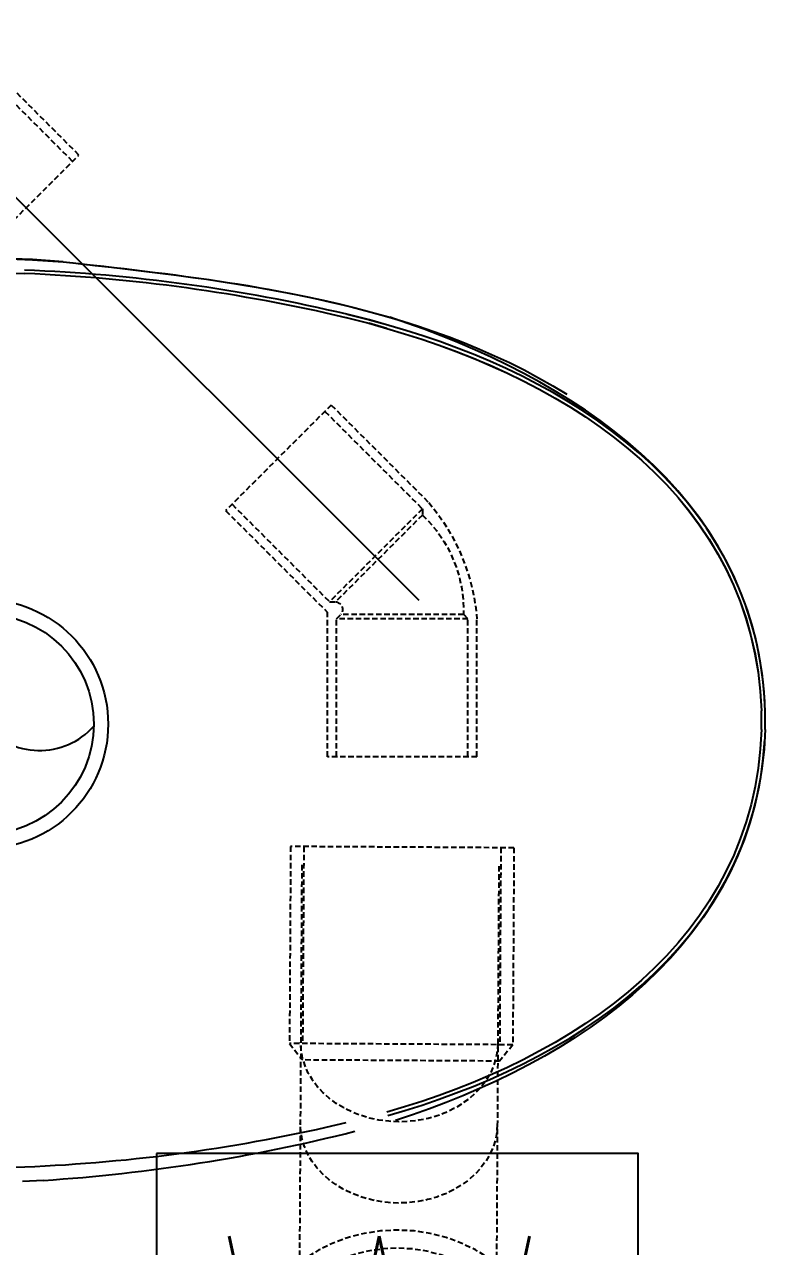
# Model space of a CAD drawing. Header units: millimetres. Extents: x 0 to 887, y -3549 to 0.
# Drawn here: x 242.6 to 276.9, y -1168.7 to -1112.8 of the extents above; entities that cross this region are included whole.
import ezdxf

# ---------------------------------------------------------------- set-up
doc = ezdxf.new("R2010")
doc.units = ezdxf.units.MM
doc.linetypes.add('HIDDEN', pattern=[0.375, 0.25, -0.125])
for name, color, linetype in [('02_(橋尚興華城後壁段)建築外部參考_TEST$0$A_建築_衛浴', 8, 'Continuous'), ('02_(橋尚興華城後壁段)排水底板管路外部參考$0$P_排水_配管線_WP', 30, 'Continuous'), ('03-P-另件', 51, 'HIDDEN'), ('P_排水_底板_落水頭', 3, 'Continuous'), ('SP', 1, 'Continuous'), ('TOILET', 9, 'Continuous')]:
    doc.layers.add(name, color=color, linetype=linetype)
doc.styles.add('CHINA', font='txt.shx', dxfattribs={"bigfont": 'bigfont.shx'})

# ---------------------------------------------------------------- blocks, each defined once
blk = doc.blocks.new('B018')
blk.add_lwpolyline([(-11, 11), (-11, -11), (11, -11), (11, 11)], close=True)
at = {"style": 'CHINA', "text_generation_flag": 4}
blk.add_text('W', height=16, rotation=180, dxfattribs=at).set_placement((7.411, -8.774))
blk = doc.blocks.new('AS10D2D')
for radius in [5.7, 5.04]:
    blk.add_circle((0, 0), radius)
for centre, start, end in [((-2.565, -2.131), 39.7208, 137.8893), ((2.565, 2.131), 219.7208, 317.8893)]:
    blk.add_arc(centre, 3.335, start, end)
blk = doc.blocks.new('*U254')
blk.add_blockref('AS10D2D', (0, 0))
blk = doc.blocks.new('A$C0c4243f9')
for p, q in [((-3.609, 17.222), (-3.192, 17.225)), ((-3.571, 13.672), (-3.609, 17.222)), ((3.302, 17.276), (-3.192, 17.226)), ((-3.192, 17.226), (-3.106, 6.826)), ((2.896, 17.273), (2.983, 6.881)), ((3.302, 17.276), (3.329, 13.724)), ((-3.571, 13.672), (3.329, 13.724)), ((15.97, 5.276), (15.224, 4.672)), ((24.97, 5.327), (15.97, 5.276)), ((15.97, 5.276), (16.028, -4.924)), ((24.97, 5.327), (25.028, -4.873)), ((24.135, 4.637), (5.974, 4.534)), ((15.224, 4.672), (15.275, -4.328)), ((24.973, 4.727), (15.974, 4.676)), ((-17.276, 3.368), (-13.673, 3.396)), ((-17.223, -3.631), (-17.276, 3.368)), ((-13.62, -3.604), (-13.673, 3.396)), ((-17.223, -3.598), (-17.276, 3.302)), ((-17.273, 2.957), (-6.849, 3.057)), ((-17.226, -3.22), (-6.833, -3.092)), ((-17.223, -3.598), (-13.672, -3.571)), ((-17.223, -3.631), (-13.62, -3.604)), ((24.186, -4.363), (6.025, -4.466)), ((16.028, -4.924), (15.275, -4.328)), ((25.024, -4.273), (16.025, -4.324)), ((25.028, -4.873), (16.028, -4.924))]:
    blk.add_line(p, q)
at = {"color": 6}
for q in [(-17.249, -0.182), (-17.223, -3.631), (-17.212, -3.631)]:
    blk.add_line((-17.249, -0.132), q, dxfattribs=at)
for radius in [7.5, 6.675]:
    blk.add_circle((0, 0), radius)
for centre in [(12.348, 0.07), (16.06, 0.091)]:
    blk.add_ellipse(centre, major_axis=(0.026, -4.5), ratio=0.802245, start_param=3.141593, end_param=6.283185)
blk = doc.blocks.new('pbls050')
at = {"color": 0, "linetype": 'ByBlock'}
for p, q in [((3.246, 8.068), (-1.412, 3.41)), ((8.068, 3.246), (3.246, 8.068)), ((3.536, 7.778), (-0.919, 3.323)), ((-8, 3.41), (-1.412, 3.41)), ((-8, -3.41), (-8, 3.41)), ((7.778, 3.536), (3.323, -0.919)), ((-8, 3), (-1.7, 3)), ((-1.7, 3), (-1.5, 2.8)), ((-1.7, -3), (-1.7, 3)), ((-1.5, -2.8), (-1.5, 2.8)), ((3.323, -0.919), (-0.919, 3.323)), ((-0.919, 3.323), (-0.919, 3.041)), ((3.041, -0.919), (-0.919, 3.041)), ((8.068, 3.246), (3.613, -1.209)), ((3.323, -0.919), (3.041, -0.919)), ((-8, -3), (-1.7, -3)), ((-1.7, -3), (-1.5, -2.8)), ((-8, -3.41), (-1.7, -3.41))]:
    blk.add_line(p, q, dxfattribs=at)
for centre, radius, start, end in [((-1.281, 3.092), 0.365, 233.1364, 351.8636), ((-1.338, 3.231), 6.033, 268.465, 316.535), ((-2.473, 5.971), 9.412, 274.7115, 310.2885)]:
    blk.add_arc(centre, radius, start, end, dxfattribs=at)
blk = doc.blocks.new('*U49')
blk.add_blockref('pbls050', (0, 0))

msp = doc.modelspace()

# ---------------------------------------------------------------- linework, layer by layer
at = {"layer": '02_(橋尚興華城後壁段)建築外部參考_TEST$0$A_建築_衛浴'}
for p, q in [((241.537, -1123.51), (242.953, -1123.579)), ((242.953, -1123.562), (241.537, -1123.51)), ((244.352, -1123.666), (242.953, -1123.562)), ((242.953, -1123.579), (244.352, -1123.666)), ((241.555, -1124.166), (242.608, -1124.2)), ((257.282, -1126.219), (258.318, -1126.478)), ((258.352, -1126.323), (257.317, -1126.063)), ((257.317, -1126.063), (258.352, -1126.323)), ((260.01, -1126.806), (258.352, -1126.323)), ((258.352, -1126.323), (259.181, -1126.547)), ((259.146, -1126.719), (258.318, -1126.478)), ((258.318, -1126.478), (259.146, -1126.719)), ((241.555, -1165.053), (242.608, -1165.019)), ((243.454, -1165.64), (242.504, -1165.692))]:
    msp.add_line(p, q, dxfattribs=at)
at = {"layer": '02_(橋尚興華城後壁段)建築外部參考_TEST$0$A_建築_衛浴', "ltscale": 0.8}
for p, q in [((276.255, -1145.041), (276.255, -1144.178)), ((276.428, -1145.041), (276.428, -1144.178))]:
    msp.add_line(p, q, dxfattribs=at)
at = {"layer": '02_(橋尚興華城後壁段)建築外部參考_TEST$0$A_建築_衛浴'}
for centre, radius, start, end in [((239.461, -1201.617), 77.635, 76.70312, 87.6893), ((239.461, -1201.617), 77.635, 76.70312, 87.6893), ((239.337, -1202.344), 78.211, 76.73544, 87.60299), ((239.529, -1088.295), 76.785, 272.29792, 283.36797), ((238.226, -1086.252), 79.56, 273.76733, 284.1527)]:
    msp.add_arc(centre, radius, start, end, dxfattribs=at)
for points in [[(244.352, -1123.666), (252.171, -1124.525), (260.549, -1125.468), (267.365, -1129.721)], [(244.352, -1123.666), (249.284, -1124.206), (254.438, -1124.784), (259.282, -1126.203)], [(276.411, -1143.747), (275.838, -1134.218), (267.626, -1128.96), (259.282, -1126.203)], [(259.146, -1126.719), (267.672, -1129.121), (275.929, -1134.535), (276.255, -1144.178)], [(259.146, -1126.719), (267.681, -1129.127), (275.918, -1134.53), (276.255, -1144.178)], [(276.428, -1144.178), (276.115, -1134.778), (268.338, -1129.336), (260.01, -1126.806)], [(276.255, -1145.041), (275.939, -1154.684), (267.662, -1160.107), (259.146, -1162.517)], [(276.428, -1145.041), (276.122, -1154.766), (267.78, -1160.259), (259.544, -1162.897)], [(259.181, -1162.673), (267.594, -1160.313), (275.856, -1154.971), (276.411, -1145.49)]]:
    msp.add_open_spline(points, degree=3, dxfattribs=at)
at = {"layer": '02_(橋尚興華城後壁段)排水底板管路外部參考$0$P_排水_配管線_WP'}
msp.add_line((238.425, -1116.958), (260.599, -1139.132), dxfattribs=at)
at = {"layer": 'TOILET'}
for p, q in [((241.537, -1123.51), (242.953, -1123.579)), ((242.953, -1123.562), (241.537, -1123.51)), ((244.352, -1123.666), (242.953, -1123.562)), ((242.953, -1123.579), (244.352, -1123.666)), ((241.555, -1124.166), (242.608, -1124.2)), ((257.282, -1126.219), (258.318, -1126.478)), ((258.352, -1126.323), (257.317, -1126.063)), ((257.317, -1126.063), (258.352, -1126.323)), ((260.01, -1126.806), (258.352, -1126.323)), ((258.352, -1126.323), (259.181, -1126.547)), ((259.146, -1126.719), (258.318, -1126.478)), ((258.318, -1126.478), (259.146, -1126.719)), ((241.555, -1165.053), (242.608, -1165.019)), ((243.454, -1165.64), (242.504, -1165.692))]:
    msp.add_line(p, q, dxfattribs=at)
at = {"layer": 'TOILET', "ltscale": 0.8}
for p, q in [((276.255, -1145.041), (276.255, -1144.178)), ((276.428, -1145.041), (276.428, -1144.178))]:
    msp.add_line(p, q, dxfattribs=at)
at = {"layer": 'TOILET'}
for centre, radius, start, end in [((239.461, -1201.617), 77.635, 76.70312, 87.6893), ((239.461, -1201.617), 77.635, 76.70312, 87.6893), ((239.337, -1202.344), 78.211, 76.73544, 87.60299), ((239.529, -1088.295), 76.785, 272.29792, 283.36797), ((238.226, -1086.252), 79.56, 273.76733, 284.1527)]:
    msp.add_arc(centre, radius, start, end, dxfattribs=at)
for points in [[(244.352, -1123.666), (252.171, -1124.525), (260.549, -1125.468), (267.365, -1129.721)], [(244.352, -1123.666), (249.284, -1124.206), (254.438, -1124.784), (259.282, -1126.203)], [(276.411, -1143.747), (275.838, -1134.218), (267.626, -1128.96), (259.282, -1126.203)], [(259.146, -1126.719), (267.672, -1129.121), (275.929, -1134.535), (276.255, -1144.178)], [(259.146, -1126.719), (267.681, -1129.127), (275.918, -1134.53), (276.255, -1144.178)], [(276.428, -1144.178), (276.115, -1134.778), (268.338, -1129.336), (260.01, -1126.806)], [(276.255, -1145.041), (275.939, -1154.684), (267.662, -1160.107), (259.146, -1162.517)], [(276.428, -1145.041), (276.122, -1154.766), (267.78, -1160.259), (259.544, -1162.897)], [(259.181, -1162.673), (267.594, -1160.313), (275.856, -1154.971), (276.411, -1145.49)]]:
    msp.add_open_spline(points, degree=3, dxfattribs=at)

# ---------------------------------------------------------------- block references
at = {"layer": '03-P-另件', "xscale": -1}
for name, p, rotation in [('*U49', (237.011, -1115.544), 314.999999999908), ('*U49', (259.849, -1138.279), 134.9999999999999), ('A$C0c4243f9', (259.617, -1175.412), 269.9889863158735)]:
    msp.add_blockref(name, p, dxfattribs=dict(at, rotation=rotation))
at = {"layer": 'P_排水_底板_落水頭'}
msp.add_blockref('B018', (259.617, -1175.412), dxfattribs=at)
at = {"layer": 'SP', "rotation": 180}
msp.add_blockref('*U254', (240.713, -1144.791), dxfattribs=at)

doc.saveas('drawing.dxf')
